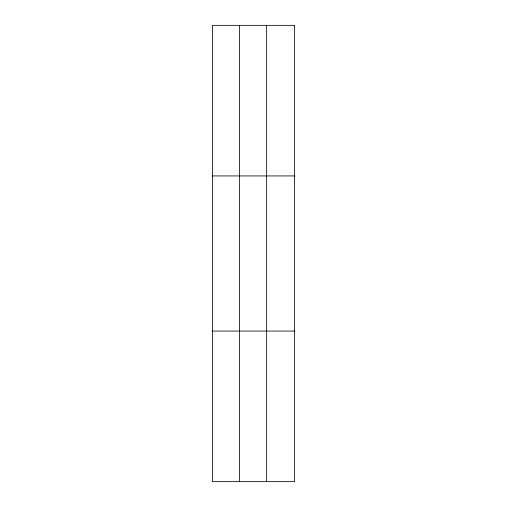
<?xml version="1.0" encoding="UTF-8"?>
<svg xmlns="http://www.w3.org/2000/svg" width="507" height="507" viewBox="0 0 507 507"><rect width="100%" height="100%" fill="white"/><g stroke="black" fill="none" stroke-linecap="round" stroke-linejoin="round"><path stroke-width="0.76" d="M239.532 25.35L239.532 481.65M266.644 25.35L266.644 481.65M212.427 175.929L294.573 175.929M212.427 331.071L294.573 331.071M294.573 25.35L294.573 481.65L212.427 481.65L212.427 25.35L294.573 25.35"/></g></svg>
